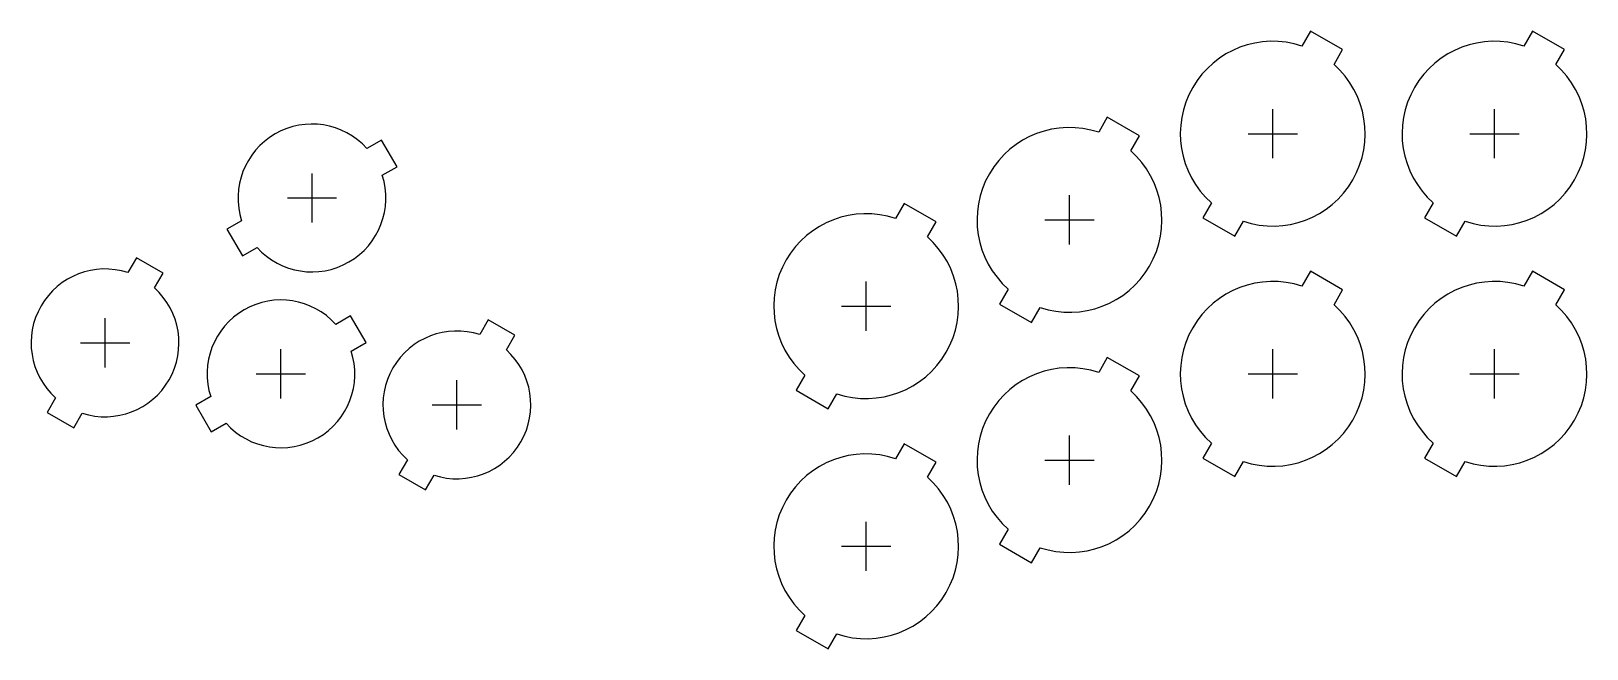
# Model space of a CAD drawing. Header units: millimetres. Extents: x -41 to 212, y -45 to 56.
import ezdxf

# ---------------------------------------------------------------- set-up
doc = ezdxf.new("R2010")
doc.units = ezdxf.units.MM
for name, color, linetype in [('BUTTONS_24', 1, 'Continuous'), ('BUTTONS_30', 5, 'Continuous'), ('REFERENCE', 8, 'Continuous')]:
    doc.layers.add(name, color=color, linetype=linetype)

msp = doc.modelspace()

# ---------------------------------------------------------------- linework, layer by layer
at = {"layer": 'BUTTONS_24'}
for points in [[(13.95, 36.59, 0.809427), (-6.38, 24.86), (-8.77, 23.47), (-6.27, 19.14), (-3.88, 20.53, 0.809427), (16.45, 32.26), (18.84, 33.64), (16.34, 37.97)], [(-24.86, 16.45, 0.809427), (-36.59, -3.88), (-37.97, -6.27), (-33.64, -8.77), (-32.26, -6.38, 0.809427), (-20.53, 13.95), (-19.14, 16.34), (-23.47, 18.84)], [(8.91, 8.03, 0.809427), (-11.41, -3.7), (-13.81, -5.08), (-11.31, -9.42), (-8.91, -8.03, 0.809427), (11.41, 3.7), (13.81, 5.08), (11.31, 9.42)], [(32.26, 6.38, 0.809427), (20.53, -13.95), (19.14, -16.34), (23.47, -18.84), (24.86, -16.45, 0.809427), (36.59, 3.88), (37.97, 6.27), (33.64, 8.77)]]:
    msp.add_lwpolyline(points, format="xyb", close=True, dxfattribs=at)
at = {"layer": 'BUTTONS_30'}
for points in [[(165.75, 53.23, 0.816497), (151.05, 27.77), (149.65, 25.34), (154.85, 22.34), (156.25, 24.77, 0.816497), (170.95, 50.23), (172.35, 52.66), (167.15, 55.66)], [(201.75, 53.23, 0.816497), (187.05, 27.77), (185.65, 25.34), (190.85, 22.34), (192.25, 24.77, 0.816497), (206.95, 50.23), (208.35, 52.66), (203.15, 55.66)], [(132.75, 39.23, 0.816497), (118.05, 13.77), (116.65, 11.34), (121.85, 8.34), (123.25, 10.77, 0.816497), (137.95, 36.23), (139.35, 38.66), (134.15, 41.66)], [(99.75, 25.23, 0.816497), (85.05, -0.23), (83.65, -2.66), (88.85, -5.66), (90.25, -3.23, 0.816497), (104.95, 22.23), (106.35, 24.66), (101.15, 27.66)], [(165.75, 14.23, 0.816497), (151.05, -11.23), (149.65, -13.66), (154.85, -16.66), (156.25, -14.23, 0.816497), (170.95, 11.23), (172.35, 13.66), (167.15, 16.66)], [(201.75, 14.23, 0.816497), (187.05, -11.23), (185.65, -13.66), (190.85, -16.66), (192.25, -14.23, 0.816497), (206.95, 11.23), (208.35, 13.66), (203.15, 16.66)], [(132.75, 0.23, 0.816497), (118.05, -25.23), (116.65, -27.66), (121.85, -30.66), (123.25, -28.23, 0.816497), (137.95, -2.77), (139.35, -0.34), (134.15, 2.66)], [(99.75, -13.77, 0.816497), (85.05, -39.23), (83.65, -41.66), (88.85, -44.66), (90.25, -42.23, 0.816497), (104.95, -16.77), (106.35, -14.34), (101.15, -11.34)]]:
    msp.add_lwpolyline(points, format="xyb", close=True, dxfattribs=at)
at = {"layer": 'REFERENCE'}
for p, q in [((161, 35), (161, 43)), ((197, 35), (197, 43)), ((157, 39), (165, 39)), ((193, 39), (201, 39)), ((5.04, 24.56), (5.04, 32.56)), ((1.04, 28.56), (9.04, 28.56)), ((128, 21), (128, 29)), ((124, 25), (132, 25)), ((95, 7), (95, 15)), ((91, 11), (99, 11)), ((-28.56, 1.04), (-28.56, 9.04)), ((-32.56, 5.04), (-24.56, 5.04)), ((0, -4), (0, 4)), ((161, -4), (161, 4)), ((197, -4), (197, 4)), ((-4, 0), (4, 0)), ((157, 0), (165, 0)), ((193, 0), (201, 0)), ((28.56, -9.04), (28.56, -1.04)), ((24.56, -5.04), (32.56, -5.04)), ((128, -18), (128, -10)), ((124, -14), (132, -14)), ((95, -32), (95, -24)), ((91, -28), (99, -28))]:
    msp.add_line(p, q, dxfattribs=at)

doc.saveas('drawing.dxf')
